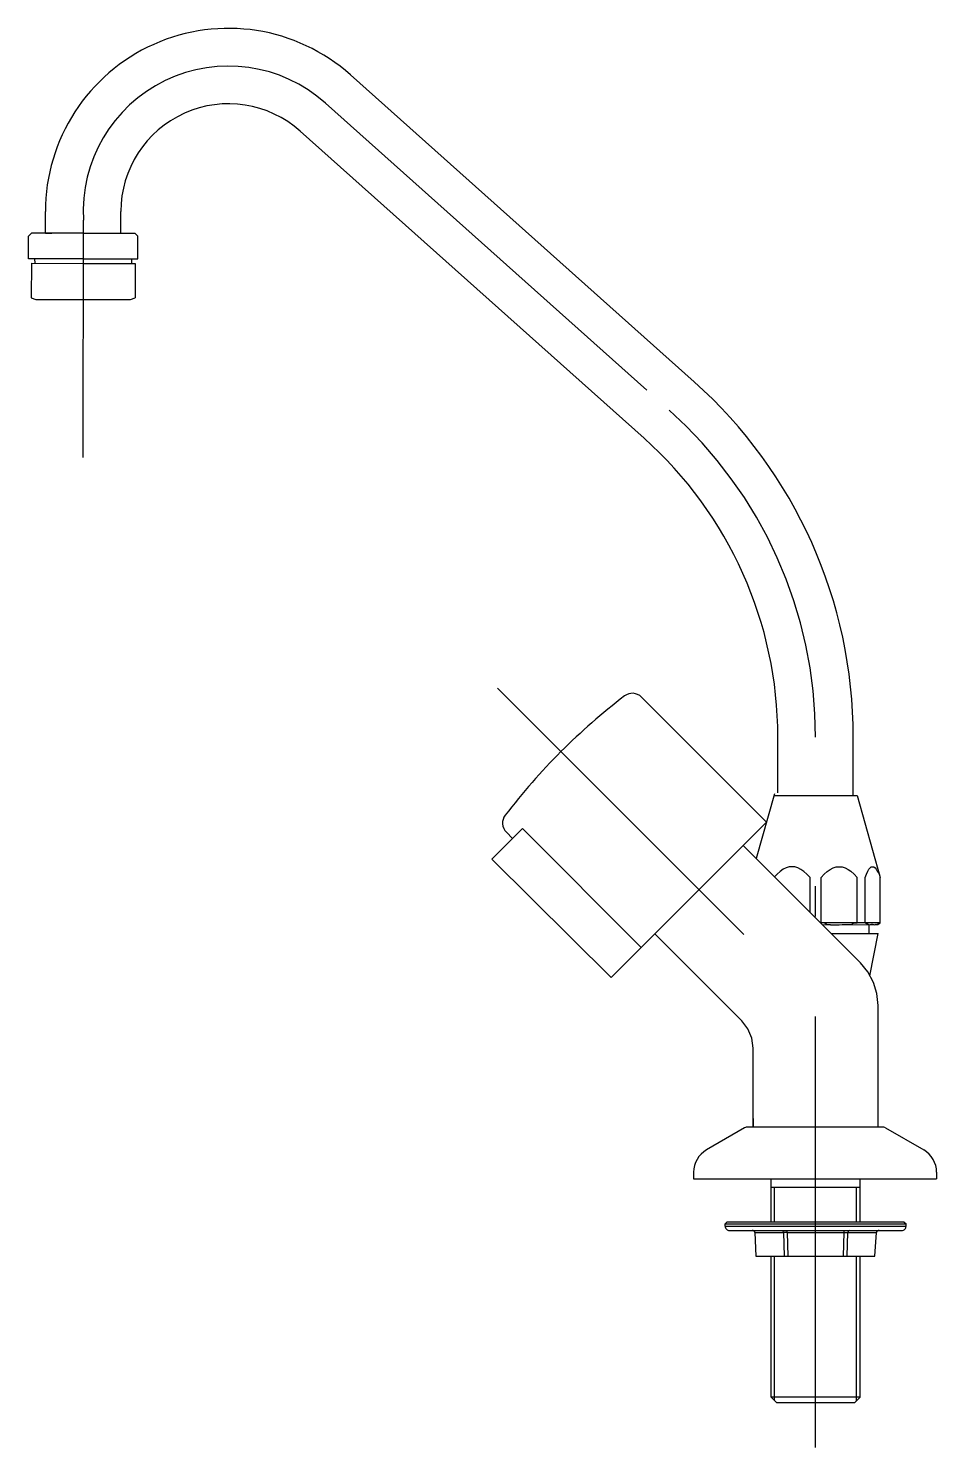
# Model space of a CAD drawing. Extents: x -38.949 to -38.738, y -18.933 to -18.604.
import ezdxf

# ---------------------------------------------------------------- set-up
doc = ezdxf.new("R2010")
doc.units = 0
doc.header["$LTSCALE"] = 0.2
doc.header["$MEASUREMENT"] = 0
doc.linetypes.add('AXES', pattern=[0.54, 0.3, -0.08, 0.08, -0.08])
doc.linetypes.add('CONTINU', pattern=[0])
doc.layers.get('0').update_dxf_attribs({"linetype": 'CONTINUOUS'})
doc.layers.add('DECA_EIXOS', color=5, linetype='AXES')

msp = doc.modelspace()

# ---------------------------------------------------------------- linework, layer by layer
at = {"linetype": 'CONTINU'}
for points in [[(-38.8744, -18.61496, 0.647939), (-38.94521, -18.64667)], [(-38.88605, -18.62802, 0.64793), (-38.92771, -18.64667)], [(-38.75771, -18.76864, 0.213709), (-38.79463, -18.68619)], [(-38.77521, -18.76864, 0.213681), (-38.80627, -18.69926)], [(-38.81081, -18.75907, 0.032722), (-38.82556, -18.77199)], [(-38.80686, -18.75933, 0.376294), (-38.81081, -18.75907)], [(-38.82556, -18.77199, 0.032718), (-38.83848, -18.78674)], [(-38.83848, -18.78674, 0.377022), (-38.83822, -18.79069)], [(-38.78214, -18.8591, 0.131653), (-38.78294, -18.85931)], [(-38.7502, -18.85931, 0.131677), (-38.751, -18.8591)], [(-38.79177, -18.86441, 0.267949), (-38.79477, -18.8696)], [(-38.73837, -18.8696, 0.267946), (-38.74137, -18.86441)], [(-38.78746, -18.88209, 0.414214), (-38.78646, -18.88309)], [(-38.74646, -18.88309, 0.414218), (-38.74546, -18.88209)], [(-38.78056, -18.88356, 0.398452), (-38.78119, -18.88309)], [(-38.78099, -18.88309), (-38.78078, -18.88315, -0.239801), (-38.78056, -18.88356)], [(-38.77437, -18.88309), (-38.77416, -18.88315, -0.239788), (-38.77394, -18.88356)], [(-38.75854, -18.88309), (-38.75875, -18.88315, 0.239802), (-38.75897, -18.88356)], [(-38.75192, -18.88309), (-38.75213, -18.88315, 0.239802), (-38.75235, -18.88356)], [(-38.75172, -18.88309, 0.398491), (-38.75235, -18.88356)]]:
    msp.add_lwpolyline(points, format="xyb", dxfattribs=at)
for points in [[(-38.8744, -18.61496), (-38.79463, -18.68619)], [(-38.88605, -18.62802), (-38.80627, -18.69926)], [(-38.94521, -18.65167), (-38.94521, -18.64667)], [(-38.92771, -18.65167), (-38.92771, -18.64667)], [(-38.94916, -18.65238), (-38.94845, -18.65167)], [(-38.94916, -18.65767), (-38.94916, -18.65238)], [(-38.93646, -18.65167), (-38.94845, -18.65167)], [(-38.94521, -18.65167), (-38.94371, -18.65167)], [(-38.93646, -18.65167), (-38.92447, -18.65167)], [(-38.92921, -18.65167), (-38.92771, -18.65167)], [(-38.92376, -18.65238), (-38.92447, -18.65167)], [(-38.92376, -18.65767), (-38.92376, -18.65238)], [(-38.94776, -18.65767), (-38.94916, -18.65767)], [(-38.93641, -18.65767), (-38.94916, -18.65767)], [(-38.94847, -18.65868), (-38.94848, -18.66668)], [(-38.94847, -18.65868), (-38.93641, -18.65869)], [(-38.94776, -18.65767), (-38.94762, -18.65868)], [(-38.93641, -18.65767), (-38.92376, -18.65767)], [(-38.93641, -18.65869), (-38.92437, -18.65871)], [(-38.92522, -18.65767), (-38.92522, -18.6587)], [(-38.92437, -18.65871), (-38.92438, -18.6667)], [(-38.94848, -18.66668), (-38.94742, -18.66708)], [(-38.94742, -18.66708), (-38.92543, -18.6671)], [(-38.92543, -18.6671), (-38.92438, -18.6667)], [(-38.77785, -18.78835), (-38.80686, -18.75933)], [(-38.77521, -18.78153), (-38.77521, -18.76864)], [(-38.75771, -18.78217), (-38.75771, -18.76864)], [(-38.77599, -18.78177), (-38.78023, -18.79682)], [(-38.77611, -18.78217), (-38.75681, -18.78217)], [(-38.75681, -18.78217), (-38.75146, -18.80117)], [(-38.83449, -18.78981), (-38.84163, -18.79695)], [(-38.83679, -18.79212), (-38.83822, -18.79069)], [(-38.83449, -18.78981), (-38.80693, -18.81741)], [(-38.77785, -18.78835), (-38.81393, -18.82441)], [(-38.78327, -18.79377), (-38.80379, -18.81427)], [(-38.75606, -18.82099), (-38.78327, -18.79377)], [(-38.81393, -18.82441), (-38.84163, -18.79695)], [(-38.77538, -18.80039), (-38.776, -18.80105)], [(-38.77469, -18.79978), (-38.77538, -18.80039)], [(-38.77397, -18.79929), (-38.77469, -18.79978)], [(-38.7733, -18.79896), (-38.77397, -18.79929)], [(-38.77261, -18.79875), (-38.7733, -18.79896)], [(-38.77193, -18.79869), (-38.77261, -18.79875)], [(-38.77124, -18.79875), (-38.77193, -18.79869)], [(-38.77056, -18.79896), (-38.77124, -18.79875)], [(-38.76986, -18.7993), (-38.77056, -18.79896)], [(-38.76917, -18.79978), (-38.76986, -18.7993)], [(-38.76848, -18.80039), (-38.76917, -18.79978)], [(-38.76775, -18.80117), (-38.76848, -18.80039)], [(-38.76516, -18.80117), (-38.76443, -18.80039)], [(-38.76443, -18.80039), (-38.76374, -18.79978)], [(-38.76374, -18.79978), (-38.76305, -18.7993)], [(-38.76305, -18.7993), (-38.76236, -18.79896)], [(-38.76236, -18.79896), (-38.76167, -18.79875)], [(-38.76167, -18.79875), (-38.76098, -18.79869)], [(-38.76098, -18.79869), (-38.7603, -18.79875)], [(-38.7603, -18.79875), (-38.75961, -18.79896)], [(-38.75961, -18.79896), (-38.75892, -18.7993)], [(-38.75892, -18.7993), (-38.75825, -18.79976)], [(-38.75825, -18.79976), (-38.75753, -18.80039)], [(-38.75753, -18.80039), (-38.7568, -18.80117)], [(-38.75497, -18.80117), (-38.75467, -18.80039)], [(-38.75467, -18.80039), (-38.75433, -18.79969)], [(-38.75433, -18.79969), (-38.75409, -18.79929)], [(-38.75409, -18.79929), (-38.7538, -18.79895)], [(-38.7538, -18.79895), (-38.75353, -18.79875)], [(-38.75353, -18.79875), (-38.75324, -18.79869)], [(-38.75324, -18.79869), (-38.75296, -18.79875)], [(-38.75296, -18.79875), (-38.75267, -18.79896)], [(-38.75267, -18.79896), (-38.7524, -18.79929)], [(-38.7524, -18.79929), (-38.75215, -18.79969)], [(-38.75215, -18.79969), (-38.75168, -18.80037)], [(-38.75168, -18.80037), (-38.75146, -18.80117)], [(-38.76775, -18.8093), (-38.76775, -18.80117)], [(-38.76646, -18.81023), (-38.76646, -18.80322)], [(-38.76516, -18.81188), (-38.76516, -18.80117)], [(-38.7568, -18.81173), (-38.7568, -18.80117)], [(-38.75497, -18.81173), (-38.75497, -18.80117)], [(-38.75146, -18.81173), (-38.75146, -18.80117)], [(-38.75146, -18.81173), (-38.76531, -18.81173)], [(-38.76443, -18.81173), (-38.76531, -18.81173)], [(-38.76488, -18.81217), (-38.75204, -18.81207)], [(-38.76374, -18.81216), (-38.76443, -18.81173)], [(-38.76301, -18.81215), (-38.76374, -18.81216)], [(-38.76301, -18.81215), (-38.76234, -18.81215)], [(-38.76234, -18.81215), (-38.76167, -18.81214)], [(-38.76167, -18.81214), (-38.76098, -18.81214)], [(-38.76098, -18.81214), (-38.7603, -18.81213)], [(-38.7603, -18.81213), (-38.75961, -18.81213)], [(-38.75961, -18.81213), (-38.75892, -18.81212)], [(-38.75892, -18.81212), (-38.75822, -18.81212)], [(-38.75822, -18.81212), (-38.75753, -18.81173)], [(-38.75753, -18.81173), (-38.7568, -18.81173)], [(-38.75497, -18.81173), (-38.75467, -18.81186)], [(-38.75467, -18.81186), (-38.75439, -18.81196)], [(-38.75439, -18.81196), (-38.75406, -18.81217)], [(-38.75406, -18.81217), (-38.7538, -18.81208)], [(-38.75406, -18.81417), (-38.75406, -18.81217)], [(-38.7538, -18.81208), (-38.75352, -18.81208)], [(-38.75324, -18.81208), (-38.75352, -18.81208)], [(-38.75324, -18.81208), (-38.75296, -18.81208)], [(-38.75296, -18.81208), (-38.75268, -18.81217)], [(-38.75268, -18.81217), (-38.75239, -18.81204)], [(-38.75239, -18.81204), (-38.75204, -18.81207)], [(-38.75204, -18.81207), (-38.75178, -18.81173)], [(-38.75204, -18.81207), (-38.75146, -18.81173)], [(-38.75178, -18.81173), (-38.75146, -18.81173)], [(-38.78359, -18.83447), (-38.80379, -18.81427)], [(-38.76288, -18.81417), (-38.75197, -18.81417)], [(-38.75384, -18.82399), (-38.75197, -18.81417)], [(-38.75431, -18.82312), (-38.75606, -18.82099)], [(-38.75302, -18.82553), (-38.75431, -18.82312)], [(-38.75223, -18.82814), (-38.75302, -18.82553)], [(-38.75196, -18.83089), (-38.75223, -18.82814)], [(-38.75196, -18.8591), (-38.75196, -18.83089)], [(-38.78216, -18.83634), (-38.78359, -18.83447)], [(-38.78126, -18.83849), (-38.78216, -18.83634)], [(-38.78096, -18.84083), (-38.78126, -18.83849)], [(-38.78096, -18.8591), (-38.78096, -18.84083)], [(-38.78294, -18.85931), (-38.79177, -18.86441)], [(-38.75077, -18.8591), (-38.78214, -18.8591)], [(-38.78096, -18.85713), (-38.78096, -18.8591)], [(-38.75196, -18.8591), (-38.78096, -18.8591)], [(-38.7502, -18.85931), (-38.74137, -18.86441)], [(-38.79477, -18.8696), (-38.79477, -18.8711)], [(-38.73837, -18.8696), (-38.73837, -18.8711)], [(-38.79477, -18.8711), (-38.73837, -18.8711)], [(-38.77678, -18.88109), (-38.77678, -18.8711)], [(-38.75613, -18.8731), (-38.77678, -18.8731)], [(-38.77598, -18.88109), (-38.77598, -18.8731)], [(-38.75693, -18.88109), (-38.75693, -18.8731)], [(-38.75613, -18.88109), (-38.75613, -18.8711)], [(-38.78746, -18.88159), (-38.78696, -18.88109)], [(-38.78746, -18.88159), (-38.74546, -18.88159)], [(-38.78746, -18.88209), (-38.78746, -18.88159)], [(-38.78746, -18.88209), (-38.74546, -18.88209)], [(-38.78696, -18.88109), (-38.74596, -18.88109)], [(-38.76646, -18.88309), (-38.76646, -18.88109)], [(-38.74596, -18.88109), (-38.74546, -18.88159)], [(-38.74546, -18.88209), (-38.74546, -18.88159)], [(-38.78646, -18.88309), (-38.74646, -18.88309)], [(-38.78056, -18.88356), (-38.77394, -18.88356)], [(-38.78056, -18.88356), (-38.78036, -18.88909)], [(-38.77307, -18.88356), (-38.77394, -18.88356)], [(-38.77394, -18.88356), (-38.77377, -18.88909)], [(-38.77307, -18.88356), (-38.77307, -18.88309)], [(-38.77307, -18.88356), (-38.75984, -18.88356)], [(-38.77307, -18.88356), (-38.77291, -18.88909)], [(-38.76, -18.88909), (-38.75984, -18.88356)], [(-38.75984, -18.88356), (-38.75984, -18.88309)], [(-38.75984, -18.88356), (-38.75897, -18.88356)], [(-38.75914, -18.88909), (-38.75897, -18.88356)], [(-38.75897, -18.88356), (-38.75235, -18.88356)], [(-38.75269, -18.88909), (-38.75235, -18.88356)], [(-38.78036, -18.88909), (-38.75269, -18.88909)], [(-38.77678, -18.92177), (-38.77678, -18.88909)], [(-38.77598, -18.92257), (-38.77598, -18.88909)], [(-38.75693, -18.92257), (-38.75693, -18.88909)], [(-38.75613, -18.92177), (-38.75613, -18.88909)], [(-38.75613, -18.92177), (-38.77678, -18.92177)], [(-38.77546, -18.9231), (-38.77678, -18.92177)], [(-38.75613, -18.92177), (-38.75746, -18.9231)], [(-38.75746, -18.9231), (-38.77546, -18.9231)]]:
    msp.add_lwpolyline(points, dxfattribs=at)
at = {"layer": 'DECA_EIXOS'}
for points in [[(-38.88023, -18.62149, 0.668795), (-38.9364, -18.64863)], [(-38.76646, -18.76864, 0.213736), (-38.80046, -18.69272)]]:
    msp.add_lwpolyline(points, format="xyb", dxfattribs=at)
for points in [[(-38.88023, -18.62149), (-38.80046, -18.69272)], [(-38.93646, -18.70373), (-38.9364, -18.64863)], [(-38.78312, -18.81443), (-38.84031, -18.75724)], [(-38.76646, -18.93348), (-38.76646, -18.76864)]]:
    msp.add_lwpolyline(points, dxfattribs=at)

doc.saveas('drawing.dxf')
